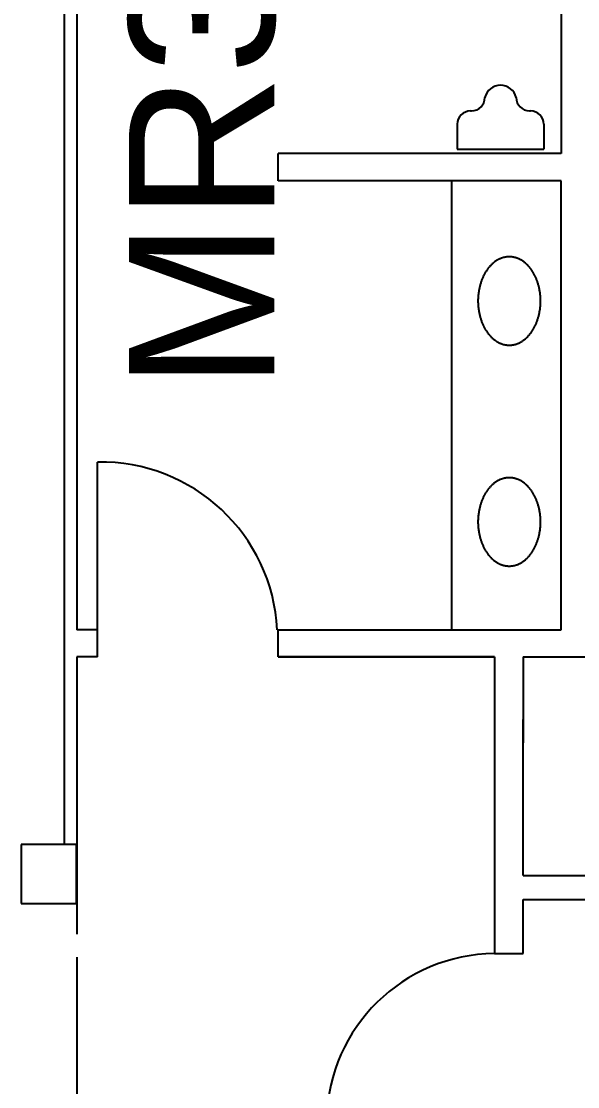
# Model space of a CAD drawing. Header units: inches. Extents: x -705 to 2732, y 2994 to 3679.
# Drawn here: x 2351.3 to 2472, y 3256 to 3487.1 of the extents above; entities that cross this region are included whole.
import ezdxf

# ---------------------------------------------------------------- set-up
doc = ezdxf.new("R2010")
doc.units = ezdxf.units.IN
doc.header["$LTSCALE"] = 96
doc.header["$MEASUREMENT"] = 0
for name, color, linetype in [('A-DOOR', 4, 'CONTINUOUS'), ('A-PFLR-TEXT', 3, 'CONTINUOUS'), ('A-WALL', 5, 'CONTINUOUS'), ('P-SANR-EQPM', 5, 'CONTINUOUS'), ('S-COLS', 6, 'CONTINUOUS')]:
    doc.layers.add(name, color=color, linetype=linetype)
doc.styles.get("Standard").update_dxf_attribs({"font": 'ARIAL.TTF'})

msp = doc.modelspace()

# ---------------------------------------------------------------- linework, layer by layer
at = {"layer": 'A-DOOR'}
msp.add_line((2367.85, 3355.14), (2367.85, 3391.52), dxfattribs=at)
for centre, radius, start, end in [((2368.56, 3353.22), 38.31, 2.8689, 91.0501), ((2454.28, 3248.12), 36.79, 90.5532, 178.4233)]:
    msp.add_arc(centre, radius, start, end, dxfattribs=at)
at = {"layer": 'A-WALL'}
for p, q in [((2360.63, 3659.15), (2360.63, 3308.59)), ((2363.35, 3657.48), (2363.35, 3355.14)), ((2468.37, 3657.48), (2468.37, 3458.43)), ((2406.99, 3452.57), (2406.99, 3458.43)), ((2468.37, 3458.43), (2406.99, 3458.43)), ((2468.37, 3452.57), (2406.99, 3452.57)), ((2468.37, 3355.14), (2468.37, 3452.57)), ((2367.85, 3355.14), (2363.35, 3355.14)), ((2367.85, 3349.27), (2367.85, 3355.14)), ((2406.99, 3349.27), (2406.99, 3355.14)), ((2406.99, 3355.14), (2468.37, 3355.14)), ((2367.85, 3349.27), (2363.35, 3349.27)), ((2363.35, 3349.27), (2363.35, 3289.15)), ((2453.93, 3349.27), (2406.99, 3349.27)), ((2406.99, 3349.27), (2453.93, 3349.27)), ((2453.93, 3349.27), (2453.93, 3284.91)), ((2460.15, 3349.27), (2531.45, 3349.27)), ((2460.15, 3349.27), (2460.15, 3330.63)), ((2460.15, 3301.87), (2460.15, 3335.68)), ((2460.15, 3301.87), (2489.15, 3301.87)), ((2460.15, 3284.91), (2460.15, 3296.67)), ((2460.15, 3296.67), (2489.15, 3296.67)), ((2363.35, 3284.13), (2363.35, 3241.81)), ((2453.93, 3284.91), (2460.15, 3284.91))]:
    msp.add_line(p, q, dxfattribs=at)
at = {"layer": 'P-SANR-EQPM'}
for p, q in [((2448.74, 3467.7), (2448.97, 3467.7)), ((2461.52, 3467.7), (2461.75, 3467.7)), ((2445.86, 3464.81), (2445.86, 3459.42)), ((2464.63, 3464.81), (2464.63, 3459.42)), ((2445.86, 3459.42), (2464.63, 3459.42)), ((2444.7, 3355.14), (2444.7, 3452.57)), ((2453.05, 3434.13), (2452.96, 3434.03)), ((2453.15, 3434.23), (2453.05, 3434.13)), ((2453.24, 3434.33), (2453.15, 3434.23)), ((2453.34, 3434.42), (2453.24, 3434.33)), ((2453.44, 3434.52), (2453.34, 3434.42)), ((2453.54, 3434.61), (2453.44, 3434.52)), ((2453.64, 3434.69), (2453.54, 3434.61)), ((2453.74, 3434.78), (2453.64, 3434.69)), ((2453.85, 3434.86), (2453.74, 3434.78)), ((2453.95, 3434.94), (2453.85, 3434.86)), ((2454.06, 3435.02), (2453.95, 3434.94)), ((2454.16, 3435.09), (2454.06, 3435.02)), ((2454.27, 3435.17), (2454.16, 3435.09)), ((2454.38, 3435.23), (2454.27, 3435.17)), ((2454.48, 3435.3), (2454.38, 3435.23)), ((2454.59, 3435.37), (2454.48, 3435.3)), ((2454.7, 3435.43), (2454.59, 3435.37)), ((2454.82, 3435.48), (2454.7, 3435.43)), ((2454.93, 3435.54), (2454.82, 3435.48)), ((2455.04, 3435.59), (2454.93, 3435.54)), ((2455.15, 3435.64), (2455.04, 3435.59)), ((2455.27, 3435.69), (2455.15, 3435.64)), ((2455.38, 3435.74), (2455.27, 3435.69)), ((2455.49, 3435.78), (2455.38, 3435.74)), ((2455.61, 3435.82), (2455.49, 3435.78)), ((2455.73, 3435.85), (2455.61, 3435.82)), ((2455.84, 3435.89), (2455.73, 3435.85)), ((2455.96, 3435.92), (2455.84, 3435.89)), ((2456.07, 3435.94), (2455.96, 3435.92)), ((2456.19, 3435.97), (2456.07, 3435.94)), ((2456.31, 3435.99), (2456.19, 3435.97)), ((2456.43, 3436.01), (2456.31, 3435.99)), ((2456.55, 3436.03), (2456.43, 3436.01)), ((2456.66, 3436.04), (2456.55, 3436.03)), ((2456.78, 3436.05), (2456.66, 3436.04)), ((2456.9, 3436.06), (2456.78, 3436.05)), ((2457.02, 3436.06), (2456.9, 3436.06)), ((2457.14, 3436.06), (2457.02, 3436.06)), ((2457.26, 3436.06), (2457.14, 3436.06)), ((2457.37, 3436.06), (2457.26, 3436.06)), ((2457.49, 3436.05), (2457.37, 3436.06)), ((2457.61, 3436.04), (2457.49, 3436.05)), ((2457.73, 3436.03), (2457.61, 3436.04)), ((2457.85, 3436.01), (2457.73, 3436.03)), ((2457.96, 3435.99), (2457.85, 3436.01)), ((2458.08, 3435.97), (2457.96, 3435.99)), ((2458.2, 3435.94), (2458.08, 3435.97)), ((2458.32, 3435.92), (2458.2, 3435.94)), ((2458.43, 3435.89), (2458.32, 3435.92)), ((2458.55, 3435.85), (2458.43, 3435.89)), ((2458.66, 3435.82), (2458.55, 3435.85)), ((2458.78, 3435.78), (2458.66, 3435.82)), ((2458.89, 3435.74), (2458.78, 3435.78)), ((2459.01, 3435.69), (2458.89, 3435.74)), ((2459.12, 3435.64), (2459.01, 3435.69)), ((2459.23, 3435.59), (2459.12, 3435.64)), ((2459.35, 3435.54), (2459.23, 3435.59)), ((2459.46, 3435.48), (2459.35, 3435.54)), ((2459.57, 3435.43), (2459.46, 3435.48)), ((2459.68, 3435.37), (2459.57, 3435.43)), ((2459.79, 3435.3), (2459.68, 3435.37)), ((2459.9, 3435.23), (2459.79, 3435.3)), ((2460.01, 3435.17), (2459.9, 3435.23)), ((2460.11, 3435.09), (2460.01, 3435.17)), ((2460.22, 3435.02), (2460.11, 3435.09)), ((2460.32, 3434.94), (2460.22, 3435.02)), ((2460.43, 3434.86), (2460.32, 3434.94)), ((2460.53, 3434.78), (2460.43, 3434.86)), ((2460.63, 3434.69), (2460.53, 3434.78)), ((2460.73, 3434.61), (2460.63, 3434.69)), ((2460.83, 3434.52), (2460.73, 3434.61)), ((2460.93, 3434.42), (2460.83, 3434.52)), ((2461.03, 3434.33), (2460.93, 3434.42)), ((2461.13, 3434.23), (2461.03, 3434.33)), ((2461.22, 3434.13), (2461.13, 3434.23)), ((2461.32, 3434.03), (2461.22, 3434.13)), ((2451.51, 3431.84), (2451.44, 3431.7)), ((2451.58, 3431.98), (2451.51, 3431.84)), ((2451.64, 3432.11), (2451.58, 3431.98)), ((2451.72, 3432.25), (2451.64, 3432.11)), ((2451.79, 3432.38), (2451.72, 3432.25)), ((2451.86, 3432.51), (2451.79, 3432.38)), ((2451.94, 3432.64), (2451.86, 3432.51)), ((2452.01, 3432.77), (2451.94, 3432.64)), ((2452.09, 3432.89), (2452.01, 3432.77)), ((2452.17, 3433.02), (2452.09, 3432.89)), ((2452.25, 3433.14), (2452.17, 3433.02)), ((2452.34, 3433.26), (2452.25, 3433.14)), ((2452.42, 3433.37), (2452.34, 3433.26)), ((2452.51, 3433.49), (2452.42, 3433.37)), ((2452.59, 3433.6), (2452.51, 3433.49)), ((2452.68, 3433.71), (2452.59, 3433.6)), ((2452.77, 3433.82), (2452.68, 3433.71)), ((2452.86, 3433.93), (2452.77, 3433.82)), ((2452.96, 3434.03), (2452.86, 3433.93)), ((2461.41, 3433.93), (2461.32, 3434.03)), ((2461.5, 3433.82), (2461.41, 3433.93)), ((2461.59, 3433.71), (2461.5, 3433.82)), ((2461.68, 3433.6), (2461.59, 3433.71)), ((2461.77, 3433.49), (2461.68, 3433.6)), ((2461.85, 3433.37), (2461.77, 3433.49)), ((2461.94, 3433.26), (2461.85, 3433.37)), ((2462.02, 3433.14), (2461.94, 3433.26)), ((2462.1, 3433.02), (2462.02, 3433.14)), ((2462.18, 3432.89), (2462.1, 3433.02)), ((2462.26, 3432.77), (2462.18, 3432.89)), ((2462.34, 3432.64), (2462.26, 3432.77)), ((2462.41, 3432.51), (2462.34, 3432.64)), ((2462.49, 3432.38), (2462.41, 3432.51)), ((2462.56, 3432.25), (2462.49, 3432.38)), ((2462.63, 3432.11), (2462.56, 3432.25)), ((2462.7, 3431.98), (2462.63, 3432.11)), ((2462.76, 3431.84), (2462.7, 3431.98)), ((2462.83, 3431.7), (2462.76, 3431.84)), ((2450.72, 3429.6), (2450.68, 3429.44)), ((2450.76, 3429.76), (2450.72, 3429.6)), ((2450.8, 3429.91), (2450.76, 3429.76)), ((2450.84, 3430.07), (2450.8, 3429.91)), ((2450.89, 3430.22), (2450.84, 3430.07)), ((2450.94, 3430.38), (2450.89, 3430.22)), ((2450.98, 3430.53), (2450.94, 3430.38)), ((2451.04, 3430.68), (2450.98, 3430.53)), ((2451.09, 3430.83), (2451.04, 3430.68)), ((2451.14, 3430.98), (2451.09, 3430.83)), ((2451.2, 3431.13), (2451.14, 3430.98)), ((2451.26, 3431.27), (2451.2, 3431.13)), ((2451.32, 3431.42), (2451.26, 3431.27)), ((2451.38, 3431.56), (2451.32, 3431.42)), ((2451.44, 3431.7), (2451.38, 3431.56)), ((2462.89, 3431.56), (2462.83, 3431.7)), ((2462.96, 3431.42), (2462.89, 3431.56)), ((2463.02, 3431.27), (2462.96, 3431.42)), ((2463.07, 3431.13), (2463.02, 3431.27)), ((2463.13, 3430.98), (2463.07, 3431.13)), ((2463.19, 3430.83), (2463.13, 3430.98)), ((2463.24, 3430.68), (2463.19, 3430.83)), ((2463.29, 3430.53), (2463.24, 3430.68)), ((2463.34, 3430.38), (2463.29, 3430.53)), ((2463.39, 3430.22), (2463.34, 3430.38)), ((2463.43, 3430.07), (2463.39, 3430.22)), ((2463.47, 3429.91), (2463.43, 3430.07)), ((2463.52, 3429.76), (2463.47, 3429.91)), ((2463.56, 3429.6), (2463.52, 3429.76)), ((2463.59, 3429.44), (2463.56, 3429.6)), ((2450.37, 3427.31), (2450.36, 3427.15)), ((2450.36, 3427.15), (2450.36, 3426.98)), ((2450.39, 3427.48), (2450.37, 3427.31)), ((2450.4, 3427.65), (2450.39, 3427.48)), ((2450.41, 3427.81), (2450.4, 3427.65)), ((2450.43, 3427.98), (2450.41, 3427.81)), ((2450.45, 3428.14), (2450.43, 3427.98)), ((2450.47, 3428.31), (2450.45, 3428.14)), ((2450.5, 3428.47), (2450.47, 3428.31)), ((2450.52, 3428.63), (2450.5, 3428.47)), ((2450.55, 3428.8), (2450.52, 3428.63)), ((2450.58, 3428.96), (2450.55, 3428.8)), ((2450.61, 3429.12), (2450.58, 3428.96)), ((2450.65, 3429.28), (2450.61, 3429.12)), ((2450.68, 3429.44), (2450.65, 3429.28)), ((2463.63, 3429.28), (2463.59, 3429.44)), ((2463.66, 3429.12), (2463.63, 3429.28)), ((2463.69, 3428.96), (2463.66, 3429.12)), ((2463.72, 3428.8), (2463.69, 3428.96)), ((2463.75, 3428.63), (2463.72, 3428.8)), ((2463.78, 3428.47), (2463.75, 3428.63)), ((2463.8, 3428.31), (2463.78, 3428.47)), ((2463.82, 3428.14), (2463.8, 3428.31)), ((2463.84, 3427.98), (2463.82, 3428.14)), ((2463.86, 3427.81), (2463.84, 3427.98)), ((2463.87, 3427.65), (2463.86, 3427.81)), ((2463.89, 3427.48), (2463.87, 3427.65)), ((2463.9, 3427.31), (2463.89, 3427.48)), ((2463.91, 3427.15), (2463.9, 3427.31)), ((2463.92, 3426.98), (2463.91, 3427.15)), ((2450.36, 3426.98), (2450.35, 3426.81)), ((2450.35, 3426.81), (2450.35, 3426.65)), ((2450.35, 3426.65), (2450.35, 3426.48)), ((2450.35, 3426.48), (2450.35, 3426.31)), ((2450.35, 3426.31), (2450.35, 3426.14)), ((2450.35, 3426.14), (2450.36, 3425.98)), ((2450.36, 3425.98), (2450.36, 3425.81)), ((2450.36, 3425.81), (2450.37, 3425.64)), ((2450.37, 3425.64), (2450.39, 3425.48)), ((2450.39, 3425.48), (2450.4, 3425.31)), ((2450.4, 3425.31), (2450.41, 3425.15)), ((2450.41, 3425.15), (2450.43, 3424.98)), ((2450.43, 3424.98), (2450.45, 3424.81)), ((2463.82, 3424.81), (2463.84, 3424.98)), ((2463.84, 3424.98), (2463.86, 3425.15)), ((2463.86, 3425.15), (2463.87, 3425.31)), ((2463.87, 3425.31), (2463.89, 3425.48)), ((2463.89, 3425.48), (2463.9, 3425.64)), ((2463.9, 3425.64), (2463.91, 3425.81)), ((2463.91, 3425.81), (2463.92, 3425.98)), ((2463.92, 3426.81), (2463.92, 3426.98)), ((2463.92, 3426.65), (2463.92, 3426.81)), ((2463.93, 3426.48), (2463.92, 3426.65)), ((2463.92, 3426.31), (2463.93, 3426.48)), ((2463.92, 3426.14), (2463.92, 3426.31)), ((2463.92, 3425.98), (2463.92, 3426.14)), ((2450.45, 3424.81), (2450.47, 3424.65)), ((2450.47, 3424.65), (2450.5, 3424.49)), ((2450.5, 3424.49), (2450.52, 3424.32)), ((2450.52, 3424.32), (2450.55, 3424.16)), ((2450.55, 3424.16), (2450.58, 3424)), ((2450.58, 3424), (2450.61, 3423.84)), ((2450.61, 3423.84), (2450.65, 3423.68)), ((2450.65, 3423.68), (2450.68, 3423.52)), ((2450.68, 3423.52), (2450.72, 3423.36)), ((2450.72, 3423.36), (2450.76, 3423.2)), ((2450.76, 3423.2), (2450.8, 3423.04)), ((2450.8, 3423.04), (2450.84, 3422.89)), ((2450.84, 3422.89), (2450.89, 3422.73)), ((2450.89, 3422.73), (2450.94, 3422.58)), ((2450.94, 3422.58), (2450.98, 3422.43)), ((2463.29, 3422.43), (2463.34, 3422.58)), ((2463.34, 3422.58), (2463.39, 3422.73)), ((2463.39, 3422.73), (2463.43, 3422.89)), ((2463.43, 3422.89), (2463.47, 3423.04)), ((2463.47, 3423.04), (2463.52, 3423.2)), ((2463.52, 3423.2), (2463.56, 3423.36)), ((2463.56, 3423.36), (2463.59, 3423.52)), ((2463.59, 3423.52), (2463.63, 3423.68)), ((2463.63, 3423.68), (2463.66, 3423.84)), ((2463.66, 3423.84), (2463.69, 3424)), ((2463.69, 3424), (2463.72, 3424.16)), ((2463.72, 3424.16), (2463.75, 3424.32)), ((2463.75, 3424.32), (2463.78, 3424.49)), ((2463.78, 3424.49), (2463.8, 3424.65)), ((2463.8, 3424.65), (2463.82, 3424.81)), ((2450.98, 3422.43), (2451.04, 3422.28)), ((2451.04, 3422.28), (2451.09, 3422.13)), ((2451.09, 3422.13), (2451.14, 3421.98)), ((2451.14, 3421.98), (2451.2, 3421.83)), ((2451.2, 3421.83), (2451.26, 3421.69)), ((2451.26, 3421.69), (2451.32, 3421.54)), ((2451.32, 3421.54), (2451.38, 3421.4)), ((2451.38, 3421.4), (2451.44, 3421.26)), ((2451.44, 3421.26), (2451.51, 3421.12)), ((2451.51, 3421.12), (2451.58, 3420.98)), ((2451.58, 3420.98), (2451.64, 3420.85)), ((2451.64, 3420.85), (2451.72, 3420.71)), ((2451.72, 3420.71), (2451.79, 3420.58)), ((2451.79, 3420.58), (2451.86, 3420.45)), ((2451.86, 3420.45), (2451.94, 3420.32)), ((2451.94, 3420.32), (2452.01, 3420.19)), ((2462.26, 3420.19), (2462.34, 3420.32)), ((2462.34, 3420.32), (2462.41, 3420.45)), ((2462.41, 3420.45), (2462.49, 3420.58)), ((2462.49, 3420.58), (2462.56, 3420.71)), ((2462.56, 3420.71), (2462.63, 3420.85)), ((2462.63, 3420.85), (2462.7, 3420.98)), ((2462.7, 3420.98), (2462.76, 3421.12)), ((2462.76, 3421.12), (2462.83, 3421.26)), ((2462.83, 3421.26), (2462.89, 3421.4)), ((2462.89, 3421.4), (2462.96, 3421.54)), ((2462.96, 3421.54), (2463.02, 3421.69)), ((2463.02, 3421.69), (2463.07, 3421.83)), ((2463.07, 3421.83), (2463.13, 3421.98)), ((2463.13, 3421.98), (2463.19, 3422.13)), ((2463.19, 3422.13), (2463.24, 3422.28)), ((2463.24, 3422.28), (2463.29, 3422.43)), ((2452.01, 3420.19), (2452.09, 3420.07)), ((2452.09, 3420.07), (2452.17, 3419.94)), ((2452.17, 3419.94), (2452.25, 3419.82)), ((2452.25, 3419.82), (2452.34, 3419.7)), ((2452.34, 3419.7), (2452.42, 3419.59)), ((2452.42, 3419.59), (2452.51, 3419.47)), ((2452.51, 3419.47), (2452.59, 3419.36)), ((2452.59, 3419.36), (2452.68, 3419.25)), ((2452.68, 3419.25), (2452.77, 3419.14)), ((2452.77, 3419.14), (2452.86, 3419.03)), ((2452.86, 3419.03), (2452.96, 3418.93)), ((2452.96, 3418.93), (2453.05, 3418.83)), ((2453.05, 3418.83), (2453.15, 3418.73)), ((2453.15, 3418.73), (2453.24, 3418.63)), ((2453.24, 3418.63), (2453.34, 3418.53)), ((2453.34, 3418.53), (2453.44, 3418.44)), ((2453.44, 3418.44), (2453.54, 3418.35)), ((2453.54, 3418.35), (2453.64, 3418.26)), ((2453.64, 3418.26), (2453.74, 3418.18)), ((2453.74, 3418.18), (2453.85, 3418.1)), ((2453.85, 3418.1), (2453.95, 3418.02)), ((2453.95, 3418.02), (2454.06, 3417.94)), ((2454.06, 3417.94), (2454.16, 3417.87)), ((2460.11, 3417.87), (2460.22, 3417.94)), ((2460.22, 3417.94), (2460.32, 3418.02)), ((2460.32, 3418.02), (2460.43, 3418.1)), ((2460.43, 3418.1), (2460.53, 3418.18)), ((2460.53, 3418.18), (2460.63, 3418.26)), ((2460.63, 3418.26), (2460.73, 3418.35)), ((2460.73, 3418.35), (2460.83, 3418.44)), ((2460.83, 3418.44), (2460.93, 3418.53)), ((2460.93, 3418.53), (2461.03, 3418.63)), ((2461.03, 3418.63), (2461.13, 3418.73)), ((2461.13, 3418.73), (2461.22, 3418.83)), ((2461.22, 3418.83), (2461.32, 3418.93)), ((2461.32, 3418.93), (2461.41, 3419.03)), ((2461.41, 3419.03), (2461.5, 3419.14)), ((2461.5, 3419.14), (2461.59, 3419.25)), ((2461.59, 3419.25), (2461.68, 3419.36)), ((2461.68, 3419.36), (2461.77, 3419.47)), ((2461.77, 3419.47), (2461.85, 3419.59)), ((2461.85, 3419.59), (2461.94, 3419.7)), ((2461.94, 3419.7), (2462.02, 3419.82)), ((2462.02, 3419.82), (2462.1, 3419.94)), ((2462.1, 3419.94), (2462.18, 3420.07)), ((2462.18, 3420.07), (2462.26, 3420.19)), ((2454.16, 3417.87), (2454.27, 3417.79)), ((2454.27, 3417.79), (2454.38, 3417.72)), ((2454.38, 3417.72), (2454.48, 3417.66)), ((2454.48, 3417.66), (2454.59, 3417.59)), ((2454.59, 3417.59), (2454.7, 3417.53)), ((2454.7, 3417.53), (2454.82, 3417.47)), ((2454.82, 3417.47), (2454.93, 3417.42)), ((2454.93, 3417.42), (2455.04, 3417.36)), ((2455.04, 3417.36), (2455.15, 3417.31)), ((2455.15, 3417.31), (2455.27, 3417.27)), ((2455.27, 3417.27), (2455.38, 3417.22)), ((2455.38, 3417.22), (2455.49, 3417.18)), ((2455.49, 3417.18), (2455.61, 3417.14)), ((2455.61, 3417.14), (2455.73, 3417.1)), ((2455.73, 3417.1), (2455.84, 3417.07)), ((2455.84, 3417.07), (2455.96, 3417.04)), ((2455.96, 3417.04), (2456.07, 3417.01)), ((2456.07, 3417.01), (2456.19, 3416.99)), ((2456.19, 3416.99), (2456.31, 3416.97)), ((2456.31, 3416.97), (2456.43, 3416.95)), ((2456.43, 3416.95), (2456.55, 3416.93)), ((2456.55, 3416.93), (2456.66, 3416.92)), ((2456.66, 3416.92), (2456.78, 3416.91)), ((2456.78, 3416.91), (2456.9, 3416.9)), ((2456.9, 3416.9), (2457.02, 3416.9)), ((2457.02, 3416.9), (2457.14, 3416.9)), ((2457.14, 3416.9), (2457.26, 3416.9)), ((2457.26, 3416.9), (2457.37, 3416.9)), ((2457.37, 3416.9), (2457.49, 3416.91)), ((2457.49, 3416.91), (2457.61, 3416.92)), ((2457.61, 3416.92), (2457.73, 3416.93)), ((2457.73, 3416.93), (2457.85, 3416.95)), ((2457.85, 3416.95), (2457.96, 3416.97)), ((2457.96, 3416.97), (2458.08, 3416.99)), ((2458.08, 3416.99), (2458.2, 3417.01)), ((2458.2, 3417.01), (2458.32, 3417.04)), ((2458.32, 3417.04), (2458.43, 3417.07)), ((2458.43, 3417.07), (2458.55, 3417.1)), ((2458.55, 3417.1), (2458.66, 3417.14)), ((2458.66, 3417.14), (2458.78, 3417.18)), ((2458.78, 3417.18), (2458.89, 3417.22)), ((2458.89, 3417.22), (2459.01, 3417.27)), ((2459.01, 3417.27), (2459.12, 3417.31)), ((2459.12, 3417.31), (2459.23, 3417.36)), ((2459.23, 3417.36), (2459.35, 3417.42)), ((2459.35, 3417.42), (2459.46, 3417.47)), ((2459.46, 3417.47), (2459.57, 3417.53)), ((2459.57, 3417.53), (2459.68, 3417.59)), ((2459.68, 3417.59), (2459.79, 3417.66)), ((2459.79, 3417.66), (2459.9, 3417.72)), ((2459.9, 3417.72), (2460.01, 3417.79)), ((2460.01, 3417.79), (2460.11, 3417.87)), ((2455.49, 3387.86), (2455.38, 3387.82)), ((2455.61, 3387.9), (2455.49, 3387.86)), ((2455.73, 3387.93), (2455.61, 3387.9)), ((2455.84, 3387.97), (2455.73, 3387.93)), ((2455.96, 3388), (2455.84, 3387.97)), ((2456.07, 3388.03), (2455.96, 3388)), ((2456.19, 3388.05), (2456.07, 3388.03)), ((2456.31, 3388.07), (2456.19, 3388.05)), ((2456.43, 3388.09), (2456.31, 3388.07)), ((2456.55, 3388.11), (2456.43, 3388.09)), ((2456.66, 3388.12), (2456.55, 3388.11)), ((2456.78, 3388.13), (2456.66, 3388.12)), ((2456.9, 3388.14), (2456.78, 3388.13)), ((2457.02, 3388.14), (2456.9, 3388.14)), ((2457.14, 3388.14), (2457.02, 3388.14)), ((2457.26, 3388.14), (2457.14, 3388.14)), ((2457.37, 3388.14), (2457.26, 3388.14)), ((2457.49, 3388.13), (2457.37, 3388.14)), ((2457.61, 3388.12), (2457.49, 3388.13)), ((2457.73, 3388.11), (2457.61, 3388.12)), ((2457.85, 3388.09), (2457.73, 3388.11)), ((2457.96, 3388.07), (2457.85, 3388.09)), ((2458.08, 3388.05), (2457.96, 3388.07)), ((2458.2, 3388.03), (2458.08, 3388.05)), ((2458.32, 3388), (2458.2, 3388.03)), ((2458.43, 3387.97), (2458.32, 3388)), ((2458.55, 3387.93), (2458.43, 3387.97)), ((2458.66, 3387.9), (2458.55, 3387.93)), ((2458.78, 3387.86), (2458.66, 3387.9)), ((2458.89, 3387.82), (2458.78, 3387.86)), ((2452.51, 3385.57), (2452.42, 3385.45)), ((2452.59, 3385.68), (2452.51, 3385.57)), ((2452.68, 3385.79), (2452.59, 3385.68)), ((2452.77, 3385.9), (2452.68, 3385.79)), ((2452.86, 3386.01), (2452.77, 3385.9)), ((2452.96, 3386.11), (2452.86, 3386.01)), ((2453.05, 3386.21), (2452.96, 3386.11)), ((2453.15, 3386.31), (2453.05, 3386.21)), ((2453.24, 3386.41), (2453.15, 3386.31)), ((2453.34, 3386.51), (2453.24, 3386.41)), ((2453.44, 3386.6), (2453.34, 3386.51)), ((2453.54, 3386.69), (2453.44, 3386.6)), ((2453.64, 3386.77), (2453.54, 3386.69)), ((2453.74, 3386.86), (2453.64, 3386.77)), ((2453.85, 3386.94), (2453.74, 3386.86)), ((2453.95, 3387.02), (2453.85, 3386.94)), ((2454.06, 3387.1), (2453.95, 3387.02)), ((2454.16, 3387.17), (2454.06, 3387.1)), ((2454.27, 3387.25), (2454.16, 3387.17)), ((2454.38, 3387.32), (2454.27, 3387.25)), ((2454.48, 3387.38), (2454.38, 3387.32)), ((2454.59, 3387.45), (2454.48, 3387.38)), ((2454.7, 3387.51), (2454.59, 3387.45)), ((2454.82, 3387.57), (2454.7, 3387.51)), ((2454.93, 3387.62), (2454.82, 3387.57)), ((2455.04, 3387.67), (2454.93, 3387.62)), ((2455.15, 3387.72), (2455.04, 3387.67)), ((2455.27, 3387.77), (2455.15, 3387.72)), ((2455.38, 3387.82), (2455.27, 3387.77)), ((2459.01, 3387.77), (2458.89, 3387.82)), ((2459.12, 3387.72), (2459.01, 3387.77)), ((2459.23, 3387.67), (2459.12, 3387.72)), ((2459.35, 3387.62), (2459.23, 3387.67)), ((2459.46, 3387.57), (2459.35, 3387.62)), ((2459.57, 3387.51), (2459.46, 3387.57)), ((2459.68, 3387.45), (2459.57, 3387.51)), ((2459.79, 3387.38), (2459.68, 3387.45)), ((2459.9, 3387.32), (2459.79, 3387.38)), ((2460.01, 3387.25), (2459.9, 3387.32)), ((2460.11, 3387.17), (2460.01, 3387.25)), ((2460.22, 3387.1), (2460.11, 3387.17)), ((2460.32, 3387.02), (2460.22, 3387.1)), ((2460.43, 3386.94), (2460.32, 3387.02)), ((2460.53, 3386.86), (2460.43, 3386.94)), ((2460.63, 3386.77), (2460.53, 3386.86)), ((2460.73, 3386.69), (2460.63, 3386.77)), ((2460.83, 3386.6), (2460.73, 3386.69)), ((2460.93, 3386.51), (2460.83, 3386.6)), ((2461.03, 3386.41), (2460.93, 3386.51)), ((2461.13, 3386.31), (2461.03, 3386.41)), ((2461.22, 3386.21), (2461.13, 3386.31)), ((2461.32, 3386.11), (2461.22, 3386.21)), ((2461.41, 3386.01), (2461.32, 3386.11)), ((2461.5, 3385.9), (2461.41, 3386.01)), ((2461.59, 3385.79), (2461.5, 3385.9)), ((2461.68, 3385.68), (2461.59, 3385.79)), ((2461.77, 3385.57), (2461.68, 3385.68)), ((2461.85, 3385.45), (2461.77, 3385.57)), ((2451.26, 3383.35), (2451.2, 3383.21)), ((2451.32, 3383.5), (2451.26, 3383.35)), ((2451.38, 3383.64), (2451.32, 3383.5)), ((2451.44, 3383.78), (2451.38, 3383.64)), ((2451.51, 3383.92), (2451.44, 3383.78)), ((2451.58, 3384.06), (2451.51, 3383.92)), ((2451.64, 3384.19), (2451.58, 3384.06)), ((2451.72, 3384.33), (2451.64, 3384.19)), ((2451.79, 3384.46), (2451.72, 3384.33)), ((2451.86, 3384.59), (2451.79, 3384.46)), ((2451.94, 3384.72), (2451.86, 3384.59)), ((2452.01, 3384.85), (2451.94, 3384.72)), ((2452.09, 3384.97), (2452.01, 3384.85)), ((2452.17, 3385.1), (2452.09, 3384.97)), ((2452.25, 3385.22), (2452.17, 3385.1)), ((2452.34, 3385.34), (2452.25, 3385.22)), ((2452.42, 3385.45), (2452.34, 3385.34)), ((2461.94, 3385.34), (2461.85, 3385.45)), ((2462.02, 3385.22), (2461.94, 3385.34)), ((2462.1, 3385.1), (2462.02, 3385.22)), ((2462.18, 3384.97), (2462.1, 3385.1)), ((2462.26, 3384.85), (2462.18, 3384.97)), ((2462.34, 3384.72), (2462.26, 3384.85)), ((2462.41, 3384.59), (2462.34, 3384.72)), ((2462.49, 3384.46), (2462.41, 3384.59)), ((2462.56, 3384.33), (2462.49, 3384.46)), ((2462.63, 3384.19), (2462.56, 3384.33)), ((2462.7, 3384.06), (2462.63, 3384.19)), ((2462.76, 3383.92), (2462.7, 3384.06)), ((2462.83, 3383.78), (2462.76, 3383.92)), ((2462.89, 3383.64), (2462.83, 3383.78)), ((2462.96, 3383.5), (2462.89, 3383.64)), ((2463.02, 3383.35), (2462.96, 3383.5)), ((2463.07, 3383.21), (2463.02, 3383.35)), ((2450.58, 3381.04), (2450.55, 3380.88)), ((2450.61, 3381.2), (2450.58, 3381.04)), ((2450.65, 3381.36), (2450.61, 3381.2)), ((2450.68, 3381.52), (2450.65, 3381.36)), ((2450.72, 3381.68), (2450.68, 3381.52)), ((2450.76, 3381.84), (2450.72, 3381.68)), ((2450.8, 3381.99), (2450.76, 3381.84)), ((2450.84, 3382.15), (2450.8, 3381.99)), ((2450.89, 3382.3), (2450.84, 3382.15)), ((2450.94, 3382.46), (2450.89, 3382.3)), ((2450.98, 3382.61), (2450.94, 3382.46)), ((2451.04, 3382.76), (2450.98, 3382.61)), ((2451.09, 3382.91), (2451.04, 3382.76)), ((2451.14, 3383.06), (2451.09, 3382.91)), ((2451.2, 3383.21), (2451.14, 3383.06)), ((2463.13, 3383.06), (2463.07, 3383.21)), ((2463.19, 3382.91), (2463.13, 3383.06)), ((2463.24, 3382.76), (2463.19, 3382.91)), ((2463.29, 3382.61), (2463.24, 3382.76)), ((2463.34, 3382.46), (2463.29, 3382.61)), ((2463.39, 3382.3), (2463.34, 3382.46)), ((2463.43, 3382.15), (2463.39, 3382.3)), ((2463.47, 3381.99), (2463.43, 3382.15)), ((2463.52, 3381.84), (2463.47, 3381.99)), ((2463.56, 3381.68), (2463.52, 3381.84)), ((2463.59, 3381.52), (2463.56, 3381.68)), ((2463.63, 3381.36), (2463.59, 3381.52)), ((2463.66, 3381.2), (2463.63, 3381.36)), ((2463.69, 3381.04), (2463.66, 3381.2)), ((2463.72, 3380.88), (2463.69, 3381.04)), ((2450.36, 3379.06), (2450.35, 3378.89)), ((2450.35, 3378.89), (2450.35, 3378.73)), ((2450.35, 3378.73), (2450.35, 3378.56)), ((2450.37, 3379.4), (2450.36, 3379.23)), ((2450.36, 3379.23), (2450.36, 3379.06)), ((2450.39, 3379.56), (2450.37, 3379.4)), ((2450.4, 3379.73), (2450.39, 3379.56)), ((2450.41, 3379.89), (2450.4, 3379.73)), ((2450.43, 3380.06), (2450.41, 3379.89)), ((2450.45, 3380.22), (2450.43, 3380.06)), ((2450.47, 3380.39), (2450.45, 3380.22)), ((2450.5, 3380.55), (2450.47, 3380.39)), ((2450.52, 3380.72), (2450.5, 3380.55)), ((2450.55, 3380.88), (2450.52, 3380.72)), ((2463.75, 3380.72), (2463.72, 3380.88)), ((2463.78, 3380.55), (2463.75, 3380.72)), ((2463.8, 3380.39), (2463.78, 3380.55)), ((2463.82, 3380.22), (2463.8, 3380.39)), ((2463.84, 3380.06), (2463.82, 3380.22)), ((2463.86, 3379.89), (2463.84, 3380.06)), ((2463.87, 3379.73), (2463.86, 3379.89)), ((2463.89, 3379.56), (2463.87, 3379.73)), ((2463.9, 3379.4), (2463.89, 3379.56)), ((2463.91, 3379.23), (2463.9, 3379.4)), ((2463.92, 3379.06), (2463.91, 3379.23)), ((2463.92, 3378.89), (2463.92, 3379.06)), ((2463.92, 3378.73), (2463.92, 3378.89)), ((2463.93, 3378.56), (2463.92, 3378.73)), ((2450.35, 3378.56), (2450.35, 3378.39)), ((2450.35, 3378.39), (2450.35, 3378.23)), ((2450.35, 3378.23), (2450.36, 3378.06)), ((2450.36, 3378.06), (2450.36, 3377.89)), ((2450.36, 3377.89), (2450.37, 3377.72)), ((2450.37, 3377.72), (2450.39, 3377.56)), ((2450.39, 3377.56), (2450.4, 3377.39)), ((2450.4, 3377.39), (2450.41, 3377.23)), ((2450.41, 3377.23), (2450.43, 3377.06)), ((2450.43, 3377.06), (2450.45, 3376.9)), ((2450.45, 3376.9), (2450.47, 3376.73)), ((2450.47, 3376.73), (2450.5, 3376.57)), ((2450.5, 3376.57), (2450.52, 3376.4)), ((2450.52, 3376.4), (2450.55, 3376.24)), ((2463.72, 3376.24), (2463.75, 3376.4)), ((2463.75, 3376.4), (2463.78, 3376.57)), ((2463.78, 3376.57), (2463.8, 3376.73)), ((2463.8, 3376.73), (2463.82, 3376.9)), ((2463.82, 3376.9), (2463.84, 3377.06)), ((2463.84, 3377.06), (2463.86, 3377.23)), ((2463.86, 3377.23), (2463.87, 3377.39)), ((2463.87, 3377.39), (2463.89, 3377.56)), ((2463.89, 3377.56), (2463.9, 3377.72)), ((2463.9, 3377.72), (2463.91, 3377.89)), ((2463.91, 3377.89), (2463.92, 3378.06)), ((2463.92, 3378.39), (2463.93, 3378.56)), ((2463.92, 3378.23), (2463.92, 3378.39)), ((2463.92, 3378.06), (2463.92, 3378.23)), ((2450.55, 3376.24), (2450.58, 3376.08)), ((2450.58, 3376.08), (2450.61, 3375.92)), ((2450.61, 3375.92), (2450.65, 3375.76)), ((2450.65, 3375.76), (2450.68, 3375.6)), ((2450.68, 3375.6), (2450.72, 3375.44)), ((2450.72, 3375.44), (2450.76, 3375.28)), ((2450.76, 3375.28), (2450.8, 3375.13)), ((2450.8, 3375.13), (2450.84, 3374.97)), ((2450.84, 3374.97), (2450.89, 3374.82)), ((2450.89, 3374.82), (2450.94, 3374.66)), ((2450.94, 3374.66), (2450.98, 3374.51)), ((2450.98, 3374.51), (2451.04, 3374.36)), ((2451.04, 3374.36), (2451.09, 3374.21)), ((2451.09, 3374.21), (2451.14, 3374.06)), ((2451.14, 3374.06), (2451.2, 3373.91)), ((2463.07, 3373.91), (2463.13, 3374.06)), ((2463.13, 3374.06), (2463.19, 3374.21)), ((2463.19, 3374.21), (2463.24, 3374.36)), ((2463.24, 3374.36), (2463.29, 3374.51)), ((2463.29, 3374.51), (2463.34, 3374.66)), ((2463.34, 3374.66), (2463.39, 3374.82)), ((2463.39, 3374.82), (2463.43, 3374.97)), ((2463.43, 3374.97), (2463.47, 3375.13)), ((2463.47, 3375.13), (2463.52, 3375.28)), ((2463.52, 3375.28), (2463.56, 3375.44)), ((2463.56, 3375.44), (2463.59, 3375.6)), ((2463.59, 3375.6), (2463.63, 3375.76)), ((2463.63, 3375.76), (2463.66, 3375.92)), ((2463.66, 3375.92), (2463.69, 3376.08)), ((2463.69, 3376.08), (2463.72, 3376.24)), ((2451.2, 3373.91), (2451.26, 3373.77)), ((2451.26, 3373.77), (2451.32, 3373.62)), ((2451.32, 3373.62), (2451.38, 3373.48)), ((2451.38, 3373.48), (2451.44, 3373.34)), ((2451.44, 3373.34), (2451.51, 3373.2)), ((2451.51, 3373.2), (2451.58, 3373.06)), ((2451.58, 3373.06), (2451.64, 3372.93)), ((2451.64, 3372.93), (2451.72, 3372.79)), ((2451.72, 3372.79), (2451.79, 3372.66)), ((2451.79, 3372.66), (2451.86, 3372.53)), ((2451.86, 3372.53), (2451.94, 3372.4)), ((2451.94, 3372.4), (2452.01, 3372.27)), ((2452.01, 3372.27), (2452.09, 3372.15)), ((2452.09, 3372.15), (2452.17, 3372.02)), ((2452.17, 3372.02), (2452.25, 3371.9)), ((2452.25, 3371.9), (2452.34, 3371.78)), ((2452.34, 3371.78), (2452.42, 3371.67)), ((2461.85, 3371.67), (2461.94, 3371.78)), ((2461.94, 3371.78), (2462.02, 3371.9)), ((2462.02, 3371.9), (2462.1, 3372.02)), ((2462.1, 3372.02), (2462.18, 3372.15)), ((2462.18, 3372.15), (2462.26, 3372.27)), ((2462.26, 3372.27), (2462.34, 3372.4)), ((2462.34, 3372.4), (2462.41, 3372.53)), ((2462.41, 3372.53), (2462.49, 3372.66)), ((2462.49, 3372.66), (2462.56, 3372.79)), ((2462.56, 3372.79), (2462.63, 3372.93)), ((2462.63, 3372.93), (2462.7, 3373.06)), ((2462.7, 3373.06), (2462.76, 3373.2)), ((2462.76, 3373.2), (2462.83, 3373.34)), ((2462.83, 3373.34), (2462.89, 3373.48)), ((2462.89, 3373.48), (2462.96, 3373.62)), ((2462.96, 3373.62), (2463.02, 3373.77)), ((2463.02, 3373.77), (2463.07, 3373.91)), ((2452.42, 3371.67), (2452.51, 3371.55)), ((2452.51, 3371.55), (2452.59, 3371.44)), ((2452.59, 3371.44), (2452.68, 3371.33)), ((2452.68, 3371.33), (2452.77, 3371.22)), ((2452.77, 3371.22), (2452.86, 3371.11)), ((2452.86, 3371.11), (2452.96, 3371.01)), ((2452.96, 3371.01), (2453.05, 3370.91)), ((2453.05, 3370.91), (2453.15, 3370.81)), ((2453.15, 3370.81), (2453.24, 3370.71)), ((2453.24, 3370.71), (2453.34, 3370.61)), ((2453.34, 3370.61), (2453.44, 3370.52)), ((2453.44, 3370.52), (2453.54, 3370.43)), ((2453.54, 3370.43), (2453.64, 3370.34)), ((2453.64, 3370.34), (2453.74, 3370.26)), ((2453.74, 3370.26), (2453.85, 3370.18)), ((2453.85, 3370.18), (2453.95, 3370.1)), ((2453.95, 3370.1), (2454.06, 3370.02)), ((2454.06, 3370.02), (2454.16, 3369.95)), ((2454.16, 3369.95), (2454.27, 3369.87)), ((2454.27, 3369.87), (2454.38, 3369.8)), ((2454.38, 3369.8), (2454.48, 3369.74)), ((2454.48, 3369.74), (2454.59, 3369.67)), ((2454.59, 3369.67), (2454.7, 3369.61)), ((2454.7, 3369.61), (2454.82, 3369.55)), ((2454.82, 3369.55), (2454.93, 3369.5)), ((2454.93, 3369.5), (2455.04, 3369.44)), ((2455.04, 3369.44), (2455.15, 3369.39)), ((2455.15, 3369.39), (2455.27, 3369.35)), ((2459.01, 3369.35), (2459.12, 3369.39)), ((2459.12, 3369.39), (2459.23, 3369.44)), ((2459.23, 3369.44), (2459.35, 3369.5)), ((2459.35, 3369.5), (2459.46, 3369.55)), ((2459.46, 3369.55), (2459.57, 3369.61)), ((2459.57, 3369.61), (2459.68, 3369.67)), ((2459.68, 3369.67), (2459.79, 3369.74)), ((2459.79, 3369.74), (2459.9, 3369.8)), ((2459.9, 3369.8), (2460.01, 3369.87)), ((2460.01, 3369.87), (2460.11, 3369.95)), ((2460.11, 3369.95), (2460.22, 3370.02)), ((2460.22, 3370.02), (2460.32, 3370.1)), ((2460.32, 3370.1), (2460.43, 3370.18)), ((2460.43, 3370.18), (2460.53, 3370.26)), ((2460.53, 3370.26), (2460.63, 3370.34)), ((2460.63, 3370.34), (2460.73, 3370.43)), ((2460.73, 3370.43), (2460.83, 3370.52)), ((2460.83, 3370.52), (2460.93, 3370.61)), ((2460.93, 3370.61), (2461.03, 3370.71)), ((2461.03, 3370.71), (2461.13, 3370.81)), ((2461.13, 3370.81), (2461.22, 3370.91)), ((2461.22, 3370.91), (2461.32, 3371.01)), ((2461.32, 3371.01), (2461.41, 3371.11)), ((2461.41, 3371.11), (2461.5, 3371.22)), ((2461.5, 3371.22), (2461.59, 3371.33)), ((2461.59, 3371.33), (2461.68, 3371.44)), ((2461.68, 3371.44), (2461.77, 3371.55)), ((2461.77, 3371.55), (2461.85, 3371.67)), ((2455.27, 3369.35), (2455.38, 3369.3)), ((2455.38, 3369.3), (2455.49, 3369.26)), ((2455.49, 3369.26), (2455.61, 3369.22)), ((2455.61, 3369.22), (2455.73, 3369.19)), ((2455.73, 3369.19), (2455.84, 3369.15)), ((2455.84, 3369.15), (2455.96, 3369.12)), ((2455.96, 3369.12), (2456.07, 3369.09)), ((2456.07, 3369.09), (2456.19, 3369.07)), ((2456.19, 3369.07), (2456.31, 3369.05)), ((2456.31, 3369.05), (2456.43, 3369.03)), ((2456.43, 3369.03), (2456.55, 3369.01)), ((2456.55, 3369.01), (2456.66, 3369)), ((2456.66, 3369), (2456.78, 3368.99)), ((2456.78, 3368.99), (2456.9, 3368.98)), ((2456.9, 3368.98), (2457.02, 3368.98)), ((2457.02, 3368.98), (2457.14, 3368.98)), ((2457.14, 3368.98), (2457.26, 3368.98)), ((2457.26, 3368.98), (2457.37, 3368.98)), ((2457.37, 3368.98), (2457.49, 3368.99)), ((2457.49, 3368.99), (2457.61, 3369)), ((2457.61, 3369), (2457.73, 3369.01)), ((2457.73, 3369.01), (2457.85, 3369.03)), ((2457.85, 3369.03), (2457.96, 3369.05)), ((2457.96, 3369.05), (2458.08, 3369.07)), ((2458.08, 3369.07), (2458.2, 3369.09)), ((2458.2, 3369.09), (2458.32, 3369.12)), ((2458.32, 3369.12), (2458.43, 3369.15)), ((2458.43, 3369.15), (2458.55, 3369.19)), ((2458.55, 3369.19), (2458.66, 3369.22)), ((2458.66, 3369.22), (2458.78, 3369.26)), ((2458.78, 3369.26), (2458.89, 3369.3)), ((2458.89, 3369.3), (2459.01, 3369.35))]:
    msp.add_line(p, q, dxfattribs=at)
for centre, radius, start, end in [((2455.24, 3469.78), 3.49, 13.5303, 166.4697), ((2448.97, 3470.6), 2.88, 270, 360), ((2461.52, 3470.6), 2.88, 180, 270), ((2448.74, 3464.81), 2.88, 90, 180), ((2461.75, 3464.81), 2.88, 360, 90)]:
    msp.add_arc(centre, radius, start, end, dxfattribs=at)
at = {"layer": 'S-COLS'}
for p, q in [((2363.33, 3308.59), (2351.33, 3308.59)), ((2351.33, 3308.59), (2351.33, 3295.76)), ((2363.33, 3295.76), (2363.33, 3308.59)), ((2351.33, 3295.76), (2363.33, 3295.76))]:
    msp.add_line(p, q, dxfattribs=at)

# ---------------------------------------------------------------- texts
at = {"layer": 'A-PFLR-TEXT'}
msp.add_text('MR300', height=31.5, rotation=90, dxfattribs=at).set_placement((2406.17, 3407.17))

doc.saveas('drawing.dxf')
